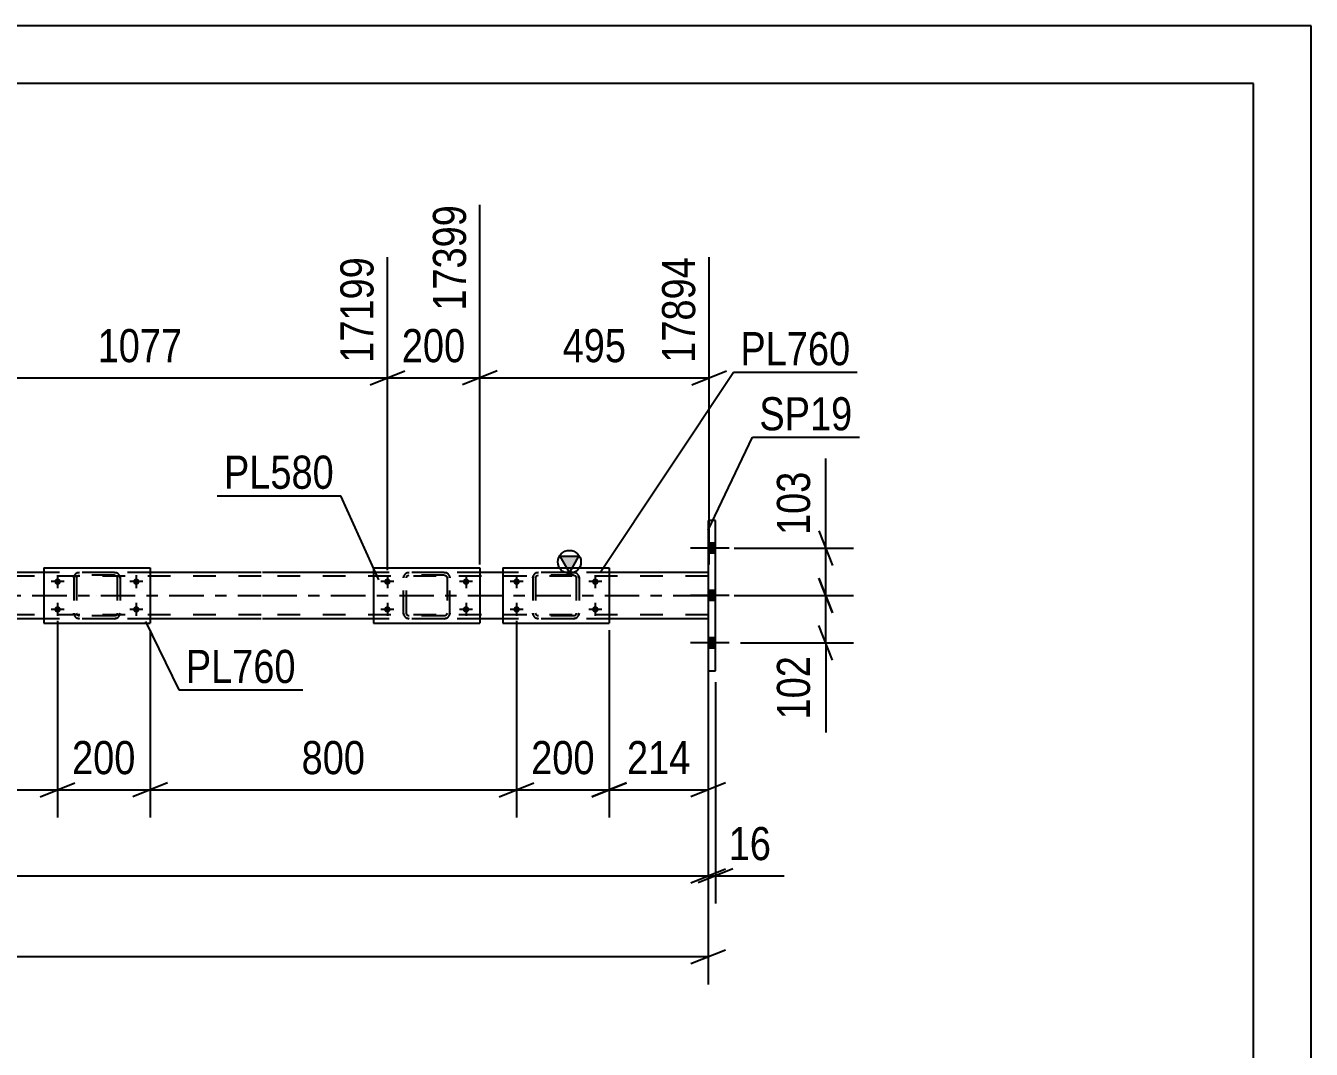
# Model space of a CAD drawing. Header units: millimetres. Extents: x -90 to 751, y -437 to 157.
# Drawn here: x 639.7 to 750.8, y 68.4 to 156.9 of the extents above; entities that cross this region are included whole.
import ezdxf

# ---------------------------------------------------------------- set-up
doc = ezdxf.new("R2010")
doc.units = ezdxf.units.MM
doc.linetypes.add('DXK_LINE_DOT2', pattern=[3.9198, 1.9599, -1.9599])
doc.linetypes.add('DXK_LINE_DOT3', pattern=[5.9187, 2.979, -0.9799, 0.9799, -0.9799])
doc.styles.add('Arial Narrow', font='ARIALN.TTF', dxfattribs={"height": 0.2})

# ---------------------------------------------------------------- blocks, each defined once
blk = doc.blocks.new('Unknown-814553232-1133')
at = {"color": 5, "linetype": 'Continuous'}
for p, q in [((750.81, 156.88), (-90.19, 156.88)), ((750.81, -437.12), (750.81, 156.88)), ((745.81, 151.88), (-85.19, 151.88)), ((745.81, -432.12), (745.81, 151.88))]:
    blk.add_line(p, q, dxfattribs=at)
blk = doc.blocks.new('Part-814553232-2961 - 2911')
at = {"linetype": 'Continuous'}
blk.add_hatch(color=2, dxfattribs=at).paths.add_polyline_path([(686.69, 109.63), (685.89, 111.03), (687.49, 111.03)])
at = {"color": 2, "linetype": 'Continuous'}
for p, q in [((686.69, 109.63), (685.89, 111.03)), ((685.89, 111.03), (687.49, 111.03)), ((687.49, 111.03), (686.69, 109.63)), ((641.26, 109.63), (628.2, 109.63)), ((660.06, 109.63), (650.46, 109.63)), ((669.76, 109.63), (660.16, 109.63)), ((680.93, 109.63), (678.96, 109.63)), ((698.69, 109.63), (690.13, 109.63)), ((641.26, 105.63), (628.2, 105.63)), ((660.06, 105.63), (650.46, 105.63)), ((669.76, 105.63), (660.16, 105.63)), ((680.93, 105.63), (678.96, 105.63)), ((698.69, 105.63), (690.13, 105.63))]:
    blk.add_line(p, q, dxfattribs=at)
at = {"color": 7, "linetype": 'DXK_LINE_DOT2'}
for p, q in [((660.06, 109.31), (-16.7, 109.31)), ((650.46, 109.63), (641.26, 109.63)), ((698.69, 109.31), (660.16, 109.31)), ((678.96, 109.63), (669.76, 109.63)), ((690.13, 109.63), (680.93, 109.63)), ((698.69, 109.63), (698.69, 105.63)), ((660.06, 105.95), (-16.7, 105.95)), ((650.46, 105.63), (641.26, 105.63)), ((698.69, 105.95), (660.16, 105.95)), ((678.96, 105.63), (669.76, 105.63)), ((690.13, 105.63), (680.93, 105.63))]:
    blk.add_line(p, q, dxfattribs=at)
at = {"color": 7, "linetype": 'DXK_LINE_DOT3'}
for p, q in [((-16.7, 107.63), (660.06, 107.63)), ((660.16, 107.63), (698.69, 107.63))]:
    blk.add_line(p, q, dxfattribs=at)
at = {"color": 2, "linetype": 'Continuous'}
blk.add_circle((686.69, 110.53), 1, dxfattribs=at)
blk = doc.blocks.new('Bolt-814553232-2964 - 2911')
at = {"linetype": 'Continuous'}
for points in [[(699.33, 111.29), (699.33, 112.17), (698.69, 112.17), (698.69, 111.29)], [(699.33, 111.29), (699.33, 112.17), (698.69, 112.17), (698.69, 111.29)], [(699.33, 111.29), (699.33, 112.17), (698.69, 112.17), (698.69, 111.29)], [(699.33, 107.19), (699.33, 108.07), (698.69, 108.07), (698.69, 107.19)], [(699.33, 107.19), (699.33, 108.07), (698.69, 108.07), (698.69, 107.19)], [(699.33, 103.09), (699.33, 103.97), (698.69, 103.97), (698.69, 103.09)], [(699.33, 103.09), (699.33, 103.97), (698.69, 103.97), (698.69, 103.09)], [(699.33, 103.09), (699.33, 103.97), (698.69, 103.97), (698.69, 103.09)]]:
    blk.add_hatch(color=1, dxfattribs=at).paths.add_polyline_path(points)
at = {"color": 1, "linetype": 'Continuous'}
for p, q in [((700.49, 111.73), (697.17, 111.73)), ((700.49, 111.73), (697.17, 111.73)), ((700.49, 111.73), (697.17, 111.73)), ((699.33, 112.17), (698.69, 112.17)), ((699.33, 112.17), (698.69, 112.17)), ((699.33, 112.17), (698.69, 112.17)), ((699.33, 111.29), (698.69, 111.29)), ((699.33, 111.29), (698.69, 111.29)), ((699.33, 111.29), (698.69, 111.29)), ((699.33, 108.07), (698.69, 108.07)), ((699.33, 108.07), (698.69, 108.07)), ((700.49, 107.63), (697.17, 107.63)), ((700.49, 107.63), (697.17, 107.63)), ((699.33, 107.19), (698.69, 107.19)), ((699.33, 107.19), (698.69, 107.19)), ((700.49, 103.53), (697.17, 103.53)), ((700.49, 103.53), (697.17, 103.53)), ((700.49, 103.53), (697.17, 103.53)), ((699.33, 103.97), (698.69, 103.97)), ((699.33, 103.97), (698.69, 103.97)), ((699.33, 103.97), (698.69, 103.97)), ((699.33, 103.09), (698.69, 103.09)), ((699.33, 103.09), (698.69, 103.09)), ((699.33, 103.09), (698.69, 103.09))]:
    blk.add_line(p, q, dxfattribs=at)
blk = doc.blocks.new('Bolt-814553232-2990 - 2911')
at = {"linetype": 'Continuous'}
for points in [[(642.46, 108.55, -1), (642.46, 109.11, -1)], [(649.26, 108.55, -1), (649.26, 109.11, -1)], [(642.46, 106.15, -1), (642.46, 106.71, -1)], [(649.26, 106.15, -1), (649.26, 106.71, -1)]]:
    blk.add_hatch(color=1, dxfattribs=at).paths.add_polyline_path(points)
at = {"color": 1, "linetype": 'Continuous'}
for p, q in [((642.46, 109.39), (642.46, 108.27)), ((649.26, 109.39), (649.26, 108.27)), ((643.02, 108.83), (641.9, 108.83)), ((649.82, 108.83), (648.7, 108.83)), ((642.46, 106.99), (642.46, 105.87)), ((649.26, 106.99), (649.26, 105.87)), ((643.02, 106.43), (641.9, 106.43)), ((649.82, 106.43), (648.7, 106.43))]:
    blk.add_line(p, q, dxfattribs=at)
blk = doc.blocks.new('Bolt-814553232-2992 - 2911')
at = {"linetype": 'Continuous'}
for points in [[(670.96, 108.55, -1), (670.96, 109.11, -1)], [(677.76, 108.55, -1), (677.76, 109.11, -1)], [(670.96, 106.15, -1), (670.96, 106.71, -1)], [(677.76, 106.15, -1), (677.76, 106.71, -1)]]:
    blk.add_hatch(color=1, dxfattribs=at).paths.add_polyline_path(points)
at = {"color": 1, "linetype": 'Continuous'}
for p, q in [((670.96, 109.39), (670.96, 108.27)), ((677.76, 109.39), (677.76, 108.27)), ((671.52, 108.83), (670.4, 108.83)), ((678.32, 108.83), (677.2, 108.83)), ((670.96, 106.99), (670.96, 105.87)), ((677.76, 106.99), (677.76, 105.87)), ((671.52, 106.43), (670.4, 106.43)), ((678.32, 106.43), (677.2, 106.43))]:
    blk.add_line(p, q, dxfattribs=at)
blk = doc.blocks.new('Bolt-814553232-2994 - 2911')
at = {"linetype": 'Continuous'}
for points in [[(682.13, 108.55, -1), (682.13, 109.11, -1)], [(688.93, 108.55, -1), (688.93, 109.11, -1)], [(682.13, 106.15, -1), (682.13, 106.71, -1)], [(688.93, 106.15, -1), (688.93, 106.71, -1)]]:
    blk.add_hatch(color=1, dxfattribs=at).paths.add_polyline_path(points)
at = {"color": 1, "linetype": 'Continuous'}
for p, q in [((682.13, 109.39), (682.13, 108.27)), ((688.93, 109.39), (688.93, 108.27)), ((682.69, 108.83), (681.57, 108.83)), ((689.49, 108.83), (688.37, 108.83)), ((682.13, 106.99), (682.13, 105.87)), ((688.93, 106.99), (688.93, 105.87)), ((682.69, 106.43), (681.57, 106.43)), ((689.49, 106.43), (688.37, 106.43))]:
    blk.add_line(p, q, dxfattribs=at)
blk = doc.blocks.new('Part-814553232-3177 - 2911')
at = {"color": 2, "linetype": 'Continuous'}
for p, q in [((641.26, 110.03), (641.26, 105.23)), ((641.26, 110.03), (650.46, 110.03)), ((650.46, 110.03), (650.46, 105.23)), ((641.26, 105.23), (650.46, 105.23))]:
    blk.add_line(p, q, dxfattribs=at)
blk = doc.blocks.new('Part-814553232-3130 - 2911')
at = {"color": 2, "linetype": 'Continuous'}
for p, q in [((699.33, 114.13), (698.69, 114.13)), ((698.69, 114.13), (698.69, 101.13)), ((699.33, 101.13), (699.33, 114.13)), ((698.69, 101.13), (699.33, 101.13))]:
    blk.add_line(p, q, dxfattribs=at)
blk = doc.blocks.new('Part-814553232-3145 - 2911')
at = {"color": 2, "linetype": 'Continuous'}
for p, q in [((669.76, 110.03), (669.76, 105.23)), ((669.76, 110.03), (678.96, 110.03)), ((678.96, 110.03), (678.96, 105.23)), ((669.76, 105.23), (678.96, 105.23))]:
    blk.add_line(p, q, dxfattribs=at)
blk = doc.blocks.new('Part-814553232-3178 - 2911')
at = {"color": 2, "linetype": 'Continuous'}
for p, q in [((680.93, 110.03), (680.93, 105.23)), ((680.93, 110.03), (690.13, 110.03)), ((690.13, 110.03), (690.13, 105.23)), ((680.93, 105.23), (690.13, 105.23))]:
    blk.add_line(p, q, dxfattribs=at)
blk = doc.blocks.new('Part-814553232-7428 - 2911')
at = {"color": 7, "linetype": 'DXK_LINE_DOT2'}
for p, q in [((672.36, 109.15), (672.39, 109.33)), ((672.39, 109.33), (672.36, 109.15)), ((672.36, 106.11), (672.36, 109.15)), ((672.6, 109.15), (672.61, 109.24)), ((672.6, 106.11), (672.6, 109.15)), ((672.61, 109.24), (672.67, 109.32)), ((672.65, 109.59), (672.84, 109.63)), ((672.84, 109.63), (672.65, 109.59)), ((672.67, 109.32), (672.74, 109.37)), ((672.74, 109.37), (672.84, 109.39)), ((675.88, 109.63), (672.84, 109.63)), ((675.88, 109.39), (672.84, 109.39)), ((675.88, 109.63), (676.06, 109.59)), ((676.06, 109.59), (675.88, 109.63)), ((675.88, 109.39), (675.97, 109.37)), ((675.97, 109.37), (676.04, 109.32)), ((676.04, 109.32), (676.1, 109.24)), ((676.1, 109.24), (676.12, 109.15)), ((676.12, 109.15), (676.12, 106.11)), ((676.32, 109.33), (676.36, 109.15)), ((676.36, 109.15), (676.32, 109.33)), ((676.36, 106.11), (676.36, 109.15)), ((672.39, 105.93), (672.36, 106.11)), ((672.36, 106.11), (672.39, 105.93)), ((672.61, 106.02), (672.6, 106.11)), ((672.67, 105.94), (672.61, 106.02)), ((672.84, 105.63), (672.65, 105.67)), ((672.65, 105.67), (672.84, 105.63)), ((672.74, 105.89), (672.67, 105.94)), ((672.84, 105.87), (672.74, 105.89)), ((675.88, 105.87), (672.84, 105.87)), ((675.88, 105.63), (672.84, 105.63)), ((675.97, 105.89), (675.88, 105.87)), ((676.06, 105.67), (675.88, 105.63)), ((675.88, 105.63), (676.06, 105.67)), ((676.04, 105.94), (675.97, 105.89)), ((676.1, 106.02), (676.04, 105.94)), ((676.12, 106.11), (676.1, 106.02)), ((676.36, 106.11), (676.32, 105.93)), ((676.32, 105.93), (676.36, 106.11))]:
    blk.add_line(p, q, dxfattribs=at)
at = {"color": 7, "linetype": 'DXK_LINE_DOT3'}
blk.add_line((674.36, 107.63), (674.36, 107.63), dxfattribs=at)
at = {"color": 7, "linetype": 'DXK_LINE_DOT2'}
for centre, start, end in [((672.84, 109.15), 112.5, 157.5), ((672.84, 109.15), 112.5, 157.5), ((675.88, 109.15), 22.5, 67.5), ((675.88, 109.15), 22.5, 67.5), ((672.84, 106.11), 202.5, 247.5), ((672.84, 106.11), 202.5, 247.5), ((675.88, 106.11), 292.5, 337.5), ((675.88, 106.11), 292.5, 337.5)]:
    blk.add_arc(centre, 0.48, start, end, dxfattribs=at)
blk = doc.blocks.new('Part-814553232-7437 - 2911')
at = {"color": 7, "linetype": 'DXK_LINE_DOT2'}
for p, q in [((643.86, 109.15), (643.89, 109.33)), ((643.89, 109.33), (643.86, 109.15)), ((643.86, 109.15), (643.86, 106.11)), ((644.1, 109.15), (644.11, 109.24)), ((644.1, 109.15), (644.1, 106.11)), ((644.11, 109.24), (644.17, 109.32)), ((644.15, 109.59), (644.34, 109.63)), ((644.34, 109.63), (644.15, 109.59)), ((644.17, 109.32), (644.24, 109.37)), ((644.24, 109.37), (644.34, 109.39)), ((647.38, 109.63), (644.34, 109.63)), ((647.38, 109.39), (644.34, 109.39)), ((647.38, 109.63), (647.56, 109.59)), ((647.56, 109.59), (647.38, 109.63)), ((647.38, 109.39), (647.47, 109.37)), ((647.47, 109.37), (647.54, 109.32)), ((647.54, 109.32), (647.6, 109.24)), ((647.6, 109.24), (647.62, 109.15)), ((647.62, 109.15), (647.62, 106.11)), ((647.82, 109.33), (647.86, 109.15)), ((647.86, 109.15), (647.82, 109.33)), ((647.86, 109.15), (647.86, 106.11)), ((643.89, 105.93), (643.86, 106.11)), ((643.86, 106.11), (643.89, 105.93)), ((644.11, 106.02), (644.1, 106.11)), ((644.17, 105.94), (644.11, 106.02)), ((644.34, 105.63), (644.15, 105.67)), ((644.15, 105.67), (644.34, 105.63)), ((644.24, 105.89), (644.17, 105.94)), ((644.34, 105.87), (644.24, 105.89)), ((647.38, 105.87), (644.34, 105.87)), ((647.38, 105.63), (644.34, 105.63)), ((647.47, 105.89), (647.38, 105.87)), ((647.56, 105.67), (647.38, 105.63)), ((647.38, 105.63), (647.56, 105.67)), ((647.54, 105.94), (647.47, 105.89)), ((647.6, 106.02), (647.54, 105.94)), ((647.62, 106.11), (647.6, 106.02)), ((647.86, 106.11), (647.82, 105.93)), ((647.82, 105.93), (647.86, 106.11))]:
    blk.add_line(p, q, dxfattribs=at)
at = {"color": 7, "linetype": 'DXK_LINE_DOT3'}
blk.add_line((645.86, 107.63), (645.86, 107.63), dxfattribs=at)
at = {"color": 7, "linetype": 'DXK_LINE_DOT2'}
for centre, start, end in [((644.34, 109.15), 112.5, 157.5), ((644.34, 109.15), 112.5, 157.5), ((647.38, 109.15), 22.5, 67.5), ((647.38, 109.15), 22.5, 67.5), ((644.34, 106.11), 202.5, 247.5), ((644.34, 106.11), 202.5, 247.5), ((647.38, 106.11), 292.5, 337.5), ((647.38, 106.11), 292.5, 337.5)]:
    blk.add_arc(centre, 0.48, start, end, dxfattribs=at)
blk = doc.blocks.new('Part-814553232-7438 - 2911')
at = {"color": 7, "linetype": 'DXK_LINE_DOT2'}
for p, q in [((683.53, 109.15), (683.56, 109.33)), ((683.56, 109.33), (683.53, 109.15)), ((683.53, 109.15), (683.53, 106.11)), ((683.77, 109.15), (683.79, 109.24)), ((683.77, 109.15), (683.77, 106.11)), ((683.79, 109.24), (683.84, 109.32)), ((683.82, 109.59), (684.01, 109.63)), ((684.01, 109.63), (683.82, 109.59)), ((683.84, 109.32), (683.92, 109.37)), ((683.92, 109.37), (684.01, 109.39)), ((687.05, 109.63), (684.01, 109.63)), ((687.05, 109.39), (684.01, 109.39)), ((687.05, 109.63), (687.23, 109.59)), ((687.23, 109.59), (687.05, 109.63)), ((687.05, 109.39), (687.14, 109.37)), ((687.14, 109.37), (687.22, 109.32)), ((687.22, 109.32), (687.27, 109.24)), ((687.27, 109.24), (687.29, 109.15)), ((687.29, 109.15), (687.29, 106.11)), ((687.49, 109.33), (687.53, 109.15)), ((687.53, 109.15), (687.49, 109.33)), ((687.53, 109.15), (687.53, 106.11)), ((683.56, 105.93), (683.53, 106.11)), ((683.53, 106.11), (683.56, 105.93)), ((683.79, 106.02), (683.77, 106.11)), ((683.84, 105.94), (683.79, 106.02)), ((684.01, 105.63), (683.82, 105.67)), ((683.82, 105.67), (684.01, 105.63)), ((683.92, 105.89), (683.84, 105.94)), ((684.01, 105.87), (683.92, 105.89)), ((687.05, 105.87), (684.01, 105.87)), ((687.05, 105.63), (684.01, 105.63)), ((687.14, 105.89), (687.05, 105.87)), ((687.23, 105.67), (687.05, 105.63)), ((687.05, 105.63), (687.23, 105.67)), ((687.22, 105.94), (687.14, 105.89)), ((687.27, 106.02), (687.22, 105.94)), ((687.29, 106.11), (687.27, 106.02)), ((687.53, 106.11), (687.49, 105.93)), ((687.49, 105.93), (687.53, 106.11))]:
    blk.add_line(p, q, dxfattribs=at)
at = {"color": 7, "linetype": 'DXK_LINE_DOT3'}
blk.add_line((685.53, 107.63), (685.53, 107.63), dxfattribs=at)
at = {"color": 7, "linetype": 'DXK_LINE_DOT2'}
for centre, start, end in [((684.01, 109.15), 112.5, 157.5), ((684.01, 109.15), 112.5, 157.5), ((687.05, 109.15), 22.5, 67.5), ((687.05, 109.15), 22.5, 67.5), ((684.01, 106.11), 202.5, 247.5), ((684.01, 106.11), 202.5, 247.5), ((687.05, 106.11), 292.5, 337.5), ((687.05, 106.11), 292.5, 337.5)]:
    blk.add_arc(centre, 0.48, start, end, dxfattribs=at)
blk = doc.blocks.new('StraightDimension-814553232-24636 - 2911')
at = {"color": 7, "linetype": 'Continuous'}
for p, q in [((678.96, 110.31), (678.96, 141.39)), ((698.76, 110.31), (698.76, 136.89)), ((680.46, 127.05), (677.46, 125.85)), ((697.26, 125.85), (700.26, 127.05)), ((678.96, 126.45), (698.76, 126.45))]:
    blk.add_line(p, q, dxfattribs=at)
at = {"color": 0}
blk.add_wipeout([(692.2, 127.2), (692.2, 131.4), (685.51, 131.4), (685.51, 127.2)], dxfattribs=at)
at = {"color": 3, "style": 'Arial Narrow'}
blk.add_text('495', height=2.863, dxfattribs=at).set_placement((686.11, 127.8))
at = {"color": 0, "linetype": 'Continuous'}
blk.add_wipeout([(698.16, 137.49), (693.96, 137.49), (693.96, 127.15), (698.16, 127.15)], dxfattribs=at)
at = {"color": 3, "linetype": 'Continuous', "style": 'Arial Narrow'}
blk.add_text('17894', height=2.863, rotation=90.0002, dxfattribs=at).set_placement((697.56, 127.75))
blk = doc.blocks.new('StraightDimension-814553232-25088 - 2911')
at = {"color": 7, "linetype": 'Continuous'}
for p, q in [((682.13, 105.43), (682.13, 88.44)), ((690.13, 104.63), (690.13, 88.44)), ((680.63, 90.24), (683.63, 91.44)), ((691.63, 91.44), (688.63, 90.24)), ((682.13, 90.84), (690.13, 90.84))]:
    blk.add_line(p, q, dxfattribs=at)
at = {"color": 0}
blk.add_wipeout([(689.47, 91.59), (689.47, 95.79), (682.79, 95.79), (682.79, 91.59)], dxfattribs=at)
at = {"color": 3, "style": 'Arial Narrow'}
blk.add_text('200', height=2.863, dxfattribs=at).set_placement((683.39, 92.19))
blk = doc.blocks.new('StraightDimension-814553232-25087 - 2911')
at = {"color": 7, "linetype": 'Continuous'}
for p, q in [((690.13, 104.63), (690.13, 88.44)), ((698.69, 104.63), (698.69, 88.44)), ((688.63, 90.24), (691.63, 91.44)), ((700.19, 91.44), (697.19, 90.24)), ((690.13, 90.84), (698.69, 90.84))]:
    blk.add_line(p, q, dxfattribs=at)
at = {"color": 0}
blk.add_wipeout([(697.75, 91.59), (697.75, 95.79), (691.07, 95.79), (691.07, 91.59)], dxfattribs=at)
at = {"color": 3, "style": 'Arial Narrow'}
blk.add_text('214', height=2.863, dxfattribs=at).set_placement((691.67, 92.19))
blk = doc.blocks.new('StraightDimension-814553232-25090 - 2911')
at = {"color": 7, "linetype": 'Continuous'}
for p, q in [((642.46, 105.43), (642.46, 88.44)), ((650.46, 104.63), (650.46, 88.44)), ((640.96, 90.24), (643.96, 91.44)), ((651.96, 91.44), (648.96, 90.24)), ((642.46, 90.84), (650.46, 90.84))]:
    blk.add_line(p, q, dxfattribs=at)
at = {"color": 0}
blk.add_wipeout([(649.8, 91.59), (649.8, 95.79), (643.11, 95.79), (643.11, 91.59)], dxfattribs=at)
at = {"color": 3, "style": 'Arial Narrow'}
blk.add_text('200', height=2.863, dxfattribs=at).set_placement((643.71, 92.19))
blk = doc.blocks.new('StraightDimension-814553232-3339 - 2911')
at = {"color": 7, "linetype": 'Continuous'}
for p, q in [((698.69, 100.13), (698.69, 74.02)), ((697.19, 75.82), (700.19, 77.02)), ((-17.34, 76.42), (698.69, 76.42))]:
    blk.add_line(p, q, dxfattribs=at)
blk = doc.blocks.new('StraightDimension-814553232-7920 - 2911')
at = {"color": 7, "linetype": 'Continuous'}
for p, q in [((698.69, 100.13), (698.69, 81.01)), ((699.33, 100.13), (699.33, 81.01)), ((697.19, 82.81), (700.19, 84.01)), ((700.83, 84.01), (697.83, 82.81)), ((698.69, 83.41), (699.33, 83.41)), ((699.33, 83.41), (705.24, 83.41)), ((699.33, 83.41), (705.24, 83.41))]:
    blk.add_line(p, q, dxfattribs=at)
at = {"color": 0}
blk.add_wipeout([(704.72, 84.16), (704.72, 88.36), (699.86, 88.36), (699.86, 84.16)], dxfattribs=at)
at = {"color": 3, "style": 'Arial Narrow'}
blk.add_text('16', height=2.863, dxfattribs=at).set_placement((700.46, 84.76))
blk = doc.blocks.new('StraightDimension-814553232-7921 - 2911')
at = {"color": 7, "linetype": 'Continuous'}
for p, q in [((698.69, 100.13), (698.69, 81.01)), ((-16.7, 83.41), (698.69, 83.41)), ((697.19, 82.81), (700.19, 84.01))]:
    blk.add_line(p, q, dxfattribs=at)
blk = doc.blocks.new('StraightDimension-814553232-24637 - 2911')
at = {"color": 7, "linetype": 'Continuous'}
for p, q in [((678.96, 110.31), (678.96, 141.39)), ((670.96, 109.83), (670.96, 136.89)), ((669.46, 125.85), (672.46, 127.05)), ((680.46, 127.05), (677.46, 125.85)), ((670.96, 126.45), (678.96, 126.45))]:
    blk.add_line(p, q, dxfattribs=at)
at = {"color": 0}
blk.add_wipeout([(678.3, 127.2), (678.3, 131.4), (671.61, 131.4), (671.61, 127.2)], dxfattribs=at)
at = {"color": 3, "style": 'Arial Narrow'}
blk.add_text('200', height=2.863, dxfattribs=at).set_placement((672.21, 127.8))
at = {"color": 0, "linetype": 'Continuous'}
blk.add_wipeout([(678.36, 141.99), (674.16, 141.99), (674.16, 131.65), (678.36, 131.65)], dxfattribs=at)
at = {"color": 3, "linetype": 'Continuous', "style": 'Arial Narrow'}
blk.add_text('17399', height=2.863, rotation=90.0002, dxfattribs=at).set_placement((677.76, 132.25))
blk = doc.blocks.new('StraightDimension-814553232-24638 - 2911')
at = {"color": 7, "linetype": 'Continuous'}
for p, q in [((628.2, 110.63), (628.2, 141.39)), ((670.96, 109.83), (670.96, 136.89)), ((629.7, 127.05), (626.7, 125.85)), ((669.46, 125.85), (672.46, 127.05)), ((628.2, 126.45), (670.96, 126.45))]:
    blk.add_line(p, q, dxfattribs=at)
at = {"color": 0}
blk.add_wipeout([(653.83, 127.2), (653.83, 131.4), (645.32, 131.4), (645.32, 127.2)], dxfattribs=at)
at = {"color": 3, "style": 'Arial Narrow'}
blk.add_text('1077', height=2.863, dxfattribs=at).set_placement((645.92, 127.8))
at = {"color": 0, "linetype": 'Continuous'}
blk.add_wipeout([(670.36, 137.49), (666.16, 137.49), (666.16, 127.15), (670.36, 127.15)], dxfattribs=at)
at = {"color": 3, "linetype": 'Continuous', "style": 'Arial Narrow'}
blk.add_text('17199', height=2.863, rotation=90.0002, dxfattribs=at).set_placement((669.76, 127.75))
blk = doc.blocks.new('StraightDimension-814553232-25089 - 2911')
at = {"color": 7, "linetype": 'Continuous'}
for p, q in [((650.46, 104.63), (650.46, 88.44)), ((682.13, 105.43), (682.13, 88.44)), ((651.96, 91.44), (648.96, 90.24)), ((680.63, 90.24), (683.63, 91.44)), ((650.46, 90.84), (682.13, 90.84))]:
    blk.add_line(p, q, dxfattribs=at)
at = {"color": 0}
blk.add_wipeout([(669.63, 91.59), (669.63, 95.79), (662.95, 95.79), (662.95, 91.59)], dxfattribs=at)
at = {"color": 3, "style": 'Arial Narrow'}
blk.add_text('800', height=2.863, dxfattribs=at).set_placement((663.55, 92.19))
blk = doc.blocks.new('StraightDimension-814553232-25091 - 2911')
at = {"color": 7, "linetype": 'Continuous'}
for p, q in [((610.45, 104.63), (610.45, 88.44)), ((642.46, 105.43), (642.46, 88.44)), ((611.95, 91.44), (608.95, 90.24)), ((640.96, 90.24), (643.96, 91.44)), ((610.45, 90.84), (642.46, 90.84))]:
    blk.add_line(p, q, dxfattribs=at)
at = {"color": 0}
blk.add_wipeout([(629.8, 91.59), (629.8, 95.79), (623.11, 95.79), (623.11, 91.59)], dxfattribs=at)
at = {"color": 3, "style": 'Arial Narrow'}
blk.add_text('800', height=2.863, dxfattribs=at).set_placement((623.71, 92.19))
blk = doc.blocks.new('StraightDimension-814553232-26613 - 2911')
at = {"color": 7, "linetype": 'Continuous'}
for p, q in [((708.84, 111.73), (708.84, 119.47)), ((708.84, 111.73), (708.84, 119.47)), ((708.24, 113.23), (709.44, 110.23)), ((700.93, 111.73), (711.24, 111.73)), ((708.84, 107.63), (708.84, 111.73)), ((709.44, 106.13), (708.24, 109.13)), ((700.93, 107.63), (711.24, 107.63))]:
    blk.add_line(p, q, dxfattribs=at)
at = {"color": 0}
blk.add_wipeout([(708.09, 118.94), (703.89, 118.94), (703.89, 112.26), (708.09, 112.26)], dxfattribs=at)
at = {"color": 3, "style": 'Arial Narrow'}
blk.add_text('103', height=2.863, rotation=90.0002, dxfattribs=at).set_placement((707.49, 112.86))
blk = doc.blocks.new('StraightDimension-814553232-26614 - 2911')
at = {"color": 7, "linetype": 'Continuous'}
for p, q in [((708.24, 109.13), (709.44, 106.13)), ((700.93, 107.63), (711.24, 107.63)), ((708.84, 103.53), (708.84, 107.63)), ((709.44, 102.03), (708.24, 105.03)), ((701.49, 103.53), (711.24, 103.53)), ((708.84, 103.53), (708.84, 95.8)), ((708.84, 103.53), (708.84, 95.8))]:
    blk.add_line(p, q, dxfattribs=at)
at = {"color": 0}
blk.add_wipeout([(708.09, 103.01), (703.89, 103.01), (703.89, 96.32), (708.09, 96.32)], dxfattribs=at)
at = {"color": 3, "style": 'Arial Narrow'}
blk.add_text('102', height=2.863, rotation=90.0002, dxfattribs=at).set_placement((707.49, 96.92))
blk = doc.blocks.new('Mark-814553232-3173 - 2911')
at = {"color": 30, "linetype": 'Continuous'}
for p, q in [((650.05, 105.39), (652.94, 99.47)), ((652.94, 99.47), (663.65, 99.47))]:
    blk.add_line(p, q, dxfattribs=at)
at = {"color": 0}
blk.add_wipeout([(663.05, 100.07), (663.05, 103.07), (653.54, 103.07), (653.54, 100.07)], dxfattribs=at)
blk.add_wipeout([(663.05, 100.07), (663.05, 103.07), (653.54, 103.07), (653.54, 100.07)], dxfattribs=at)
at = {"color": 3, "style": 'Arial Narrow'}
blk.add_text('PL760', height=2.863, dxfattribs=at).set_placement((653.54, 100.07))
blk = doc.blocks.new('Mark-814553232-3126 - 2911')
at = {"color": 30, "linetype": 'Continuous'}
for p, q in [((698.69, 113.27), (702.51, 121.31)), ((702.51, 121.31), (711.75, 121.31))]:
    blk.add_line(p, q, dxfattribs=at)
at = {"color": 0}
blk.add_wipeout([(711.15, 121.91), (711.15, 124.91), (703.11, 124.91), (703.11, 121.91)], dxfattribs=at)
blk.add_wipeout([(711.15, 121.91), (711.15, 124.91), (703.11, 124.91), (703.11, 121.91)], dxfattribs=at)
at = {"color": 3, "style": 'Arial Narrow'}
blk.add_text('SP19', height=2.863, dxfattribs=at).set_placement((703.11, 121.91))
blk = doc.blocks.new('Mark-814553232-21483 - 2911')
at = {"color": 30, "linetype": 'Continuous'}
for p in [(656.24, 116.26), (670.23, 108.99)]:
    blk.add_line(p, (666.94, 116.26), dxfattribs=at)
at = {"color": 0}
blk.add_wipeout([(666.34, 116.86), (666.34, 119.86), (656.84, 119.86), (656.84, 116.86)], dxfattribs=at)
blk.add_wipeout([(666.34, 116.86), (666.34, 119.86), (656.84, 119.86), (656.84, 116.86)], dxfattribs=at)
at = {"color": 3, "style": 'Arial Narrow'}
blk.add_text('PL580', height=2.863, dxfattribs=at).set_placement((656.84, 116.86))
blk = doc.blocks.new('Mark-814553232-21486 - 2911')
at = {"color": 30, "linetype": 'Continuous'}
for p, q in [((689.4, 109.72), (700.87, 126.94)), ((700.87, 126.94), (711.57, 126.94))]:
    blk.add_line(p, q, dxfattribs=at)
at = {"color": 0}
blk.add_wipeout([(710.97, 127.54), (710.97, 130.54), (701.47, 130.54), (701.47, 127.54)], dxfattribs=at)
blk.add_wipeout([(710.97, 127.54), (710.97, 130.54), (701.47, 130.54), (701.47, 127.54)], dxfattribs=at)
at = {"color": 3, "style": 'Arial Narrow'}
blk.add_text('PL760', height=2.863, dxfattribs=at).set_placement((701.47, 127.54))

msp = doc.modelspace()

# ---------------------------------------------------------------- block references
for name in ['Unknown-814553232-1133', 'Part-814553232-3130 - 2911', 'Part-814553232-2961 - 2911', 'Bolt-814553232-2964 - 2911', 'Part-814553232-3177 - 2911', 'Part-814553232-3145 - 2911', 'Part-814553232-3178 - 2911', 'Bolt-814553232-2990 - 2911', 'Part-814553232-7437 - 2911', 'Bolt-814553232-2992 - 2911', 'Part-814553232-7428 - 2911', 'Bolt-814553232-2994 - 2911', 'Part-814553232-7438 - 2911']:
    msp.add_blockref(name, (0, 0))

# ---------------------------------------------------------------- next in the draw order: block references
for name in ['StraightDimension-814553232-24636 - 2911', 'StraightDimension-814553232-26613 - 2911', 'StraightDimension-814553232-25090 - 2911', 'StraightDimension-814553232-25088 - 2911']:
    msp.add_blockref(name, (0, 0))

# ---------------------------------------------------------------- next in the draw order: block references
for name in ['StraightDimension-814553232-24637 - 2911', 'Mark-814553232-3126 - 2911', 'StraightDimension-814553232-25087 - 2911']:
    msp.add_blockref(name, (0, 0))

# ---------------------------------------------------------------- next in the draw order: block references
for name in ['StraightDimension-814553232-24638 - 2911', 'Mark-814553232-21486 - 2911', 'StraightDimension-814553232-3339 - 2911']:
    msp.add_blockref(name, (0, 0))

# ---------------------------------------------------------------- next in the draw order: block references
for name in ['Mark-814553232-21483 - 2911', 'StraightDimension-814553232-7920 - 2911']:
    msp.add_blockref(name, (0, 0))

# ---------------------------------------------------------------- next in the draw order: block references
for name in ['StraightDimension-814553232-26614 - 2911', 'StraightDimension-814553232-7921 - 2911']:
    msp.add_blockref(name, (0, 0))

# ---------------------------------------------------------------- next in the draw order: block references
for name in ['StraightDimension-814553232-25091 - 2911', 'StraightDimension-814553232-25089 - 2911']:
    msp.add_blockref(name, (0, 0))

# ---------------------------------------------------------------- next in the draw order: block references
msp.add_blockref('Mark-814553232-3173 - 2911', (0, 0))

doc.saveas('drawing.dxf')
